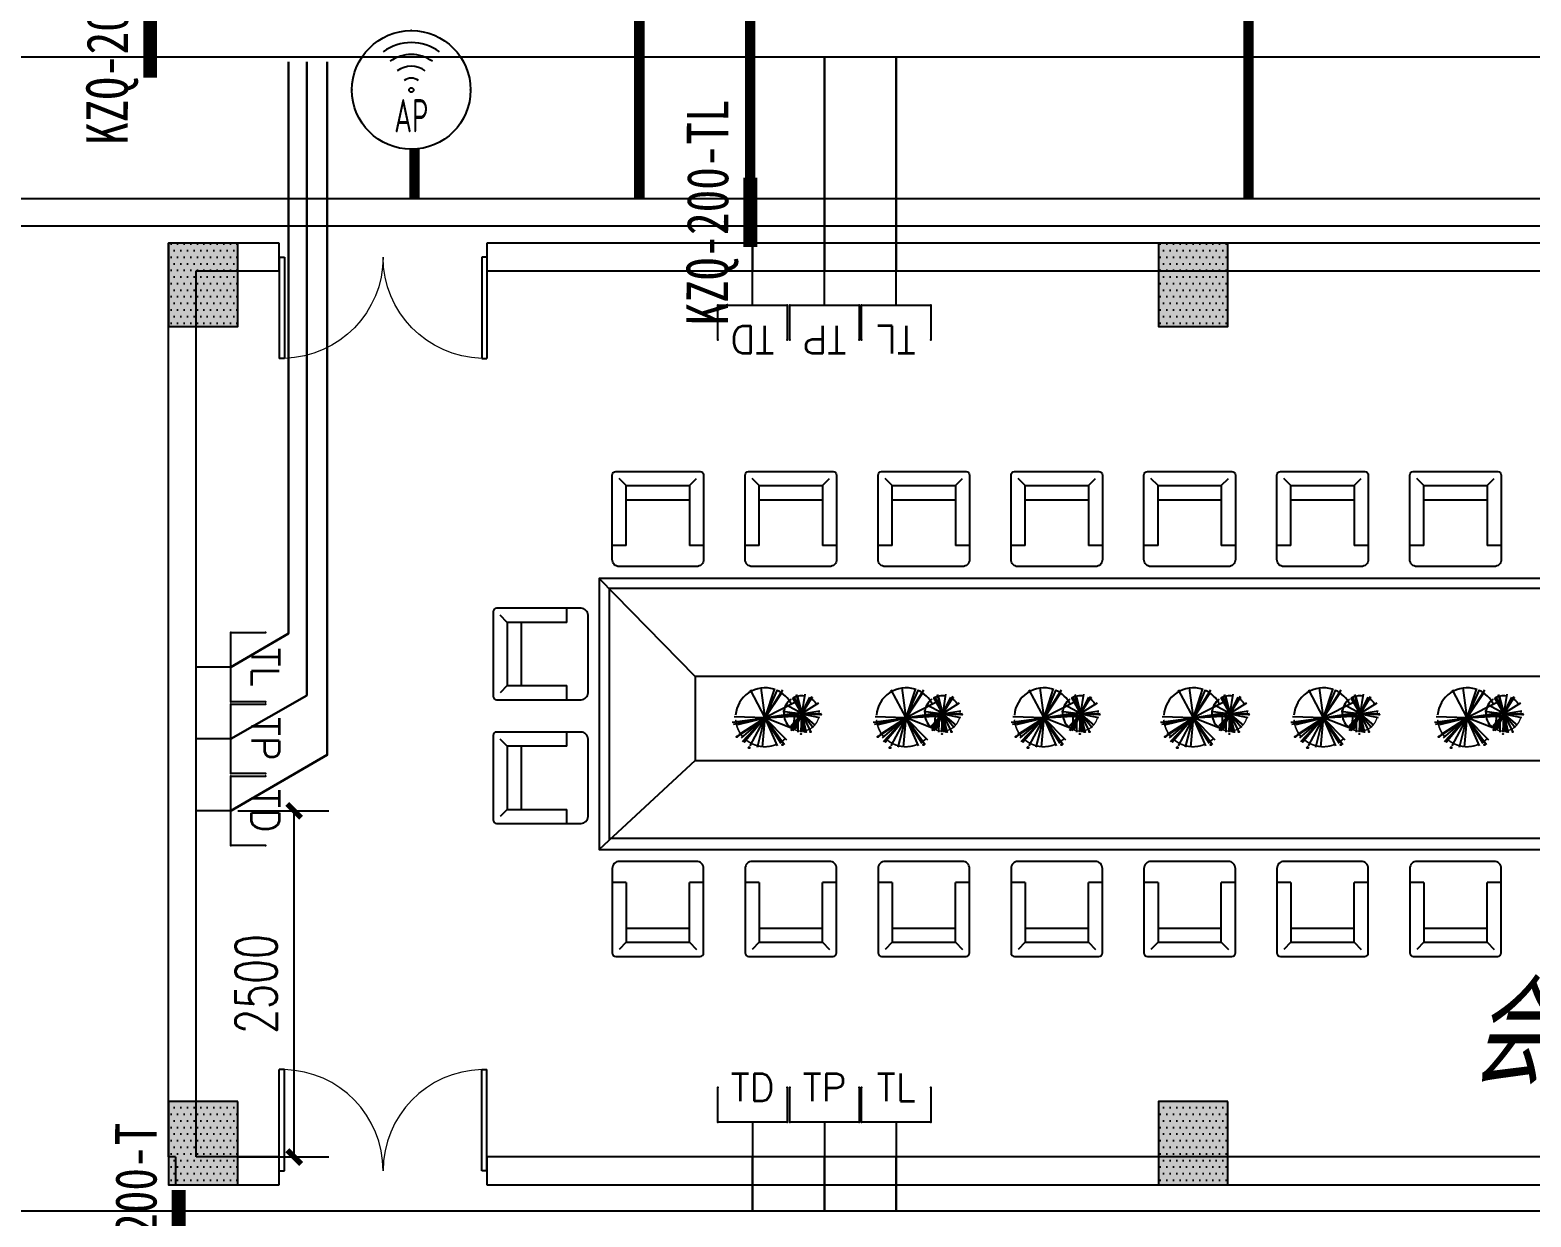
# Model space of a CAD drawing. Extents: x 1398449 to 2142961, y 256969 to 1032940.
# Drawn here: x 1561291 to 1572130, y 309284 to 317858 of the extents above; entities that cross this region are included whole.
import ezdxf
from ezdxf.enums import TextEntityAlignment as Align

# ---------------------------------------------------------------- set-up
doc = ezdxf.new("R2010")
doc.units = 0
doc.header["$LTSCALE"] = 1500
doc.header["$PDSIZE"] = 50
for name, color, linetype in [('1-建筑底图', 8, 'Continuous'), ('CABLETRAY_PDS', 6, 'Continuous'), ('COLU', 7, 'Continuous'), ('EQUIP-通讯', 3, 'Continuous'), ('TEL_DIM', 3, 'Continuous'), ('WIRE-综合布线', 5, 'Continuous'), ('光纤点位', 3, 'Continuous'), ('内网桥架', 1, 'Continuous'), ('墙填充', 252, 'Continuous'), ('抗震支吊架', 2, 'Continuous'), ('红机电话', 3, 'Continuous'), ('结构柱子', 253, 'Continuous'), ('蓝机电话', 3, 'Continuous')]:
    doc.layers.add(name, color=color, linetype=linetype)
doc.layers.add('内网线路', color=1, linetype='Continuous', lineweight=30)
doc.styles.add('_TCH_DIM_T3', font='SIMPLEX', dxfattribs={"width": 0.705882, "bigfont": 'GBCBIG'})
doc.styles.add('_TEL_ATTDEF', font='GBENOR', dxfattribs={"width": 0.8, "height": 3, "bigfont": 'GBCBIG'})
doc.styles.add('_TEL_DIM', font='SIMPLEX', dxfattribs={"width": 0.8, "height": 3.5, "bigfont": 'HZTXT'})
doc.styles.add('kzcad', font='', dxfattribs={"width": 0.8})
doc.styles.get("Standard").update_dxf_attribs({"font": 'gbeitc.shx', "bigfont": 'gbcbig.shx'})
doc.styles.get('kzcad').set_extended_font_data('SimSun')
doc.linetypes.add('JIEDI', pattern='A,1.25,-0.25,0.25,-0.25,0.625,["/",Standard,S=0.6,R=0,X=0,Y=-0.3],0.625,-0.25,0.25,-0.25', length=4)
doc.dimstyles.new('_TCH_ARCH&&100', dxfattribs={"dimtxt": 297.5, "dimasz": 100, "dimexe": 250, "dimexo": 300, "dimgap": 126.25, "dimtad": 1, "dimdec": 0, "dimzin": 0, "dimdsep": 46, "dimtxsty": '_TCH_DIM_T3', "dimblk": 'ARCHTICK', "dimcen": 0.09, "dimclrt": 7, "dimazin": 2, "dimtfac": 1, "dimtdec": 0, "dimtix": 1, "dimtmove": 2, "dimatfit": 3, "dimfxl": 1, "dimtolj": 1, "dimtzin": 0, "dimarcsym": 0})
pattern_1 = [(0, (-733263.436, -708672.53), (23.8125, 47.625), [0, -47.625])]

# ---------------------------------------------------------------- blocks, each defined once
blk = doc.blocks.new('A$C737A27E0')
at = {"layer": '结构柱子'}
h = blk.add_hatch(color=6, dxfattribs=at)
h.dxf.hatch_style = 1
h.paths.add_polyline_path([(12400, 13700), (12400, 14300), (11900, 14300), (11900, 13700)])
h = blk.add_hatch(color=6, dxfattribs=at)
h.dxf.hatch_style = 1
h.paths.add_polyline_path([(19050, 14300), (19050, 13700), (19550, 13700), (19550, 14300)])
h = blk.add_hatch(color=6, dxfattribs=at)
h.dxf.hatch_style = 1
h.paths.add_polyline_path([(12400, 7500), (12400, 8100), (11900, 8100), (11900, 7500)])
h = blk.add_hatch(color=6, dxfattribs=at)
h.dxf.hatch_style = 1
h.paths.add_polyline_path([(19550, 8100), (19050, 8100), (19050, 7500), (19550, 7500)])
at = {"layer": '结构柱子', "color": 6}
for points in [[(12400, 14300), (11900, 14300), (11900, 13700), (12400, 13700)], [(19550, 14300), (19050, 14300), (19050, 13700), (19550, 13700)], [(12400, 8100), (11900, 8100), (11900, 7500), (12400, 7500)], [(19550, 8100), (19050, 8100), (19050, 7500), (19550, 7500)]]:
    blk.add_lwpolyline(points, close=True, dxfattribs=at)
blk = doc.blocks.new('A$C6ABE5480')
at = {"layer": '墙填充'}
h = blk.add_hatch(dxfattribs=at)
h.set_pattern_fill('DOTS', color=256, scale=30)
h.set_pattern_definition(pattern_1)
h.paths.add_polyline_path([(12400, 13700), (12400, 14300), (11900, 14300), (11900, 13700)])
h = blk.add_hatch(dxfattribs=at)
h.set_pattern_fill('DOTS', color=256, scale=30)
h.set_pattern_definition(pattern_1)
h.paths.add_polyline_path([(19050, 14300), (19050, 13700), (19550, 13700), (19550, 14300)])
h = blk.add_hatch(dxfattribs=at)
h.set_pattern_fill('DOTS', color=256, scale=30)
h.set_pattern_definition(pattern_1)
h.paths.add_polyline_path([(12400, 7500), (12400, 8100), (11900, 8100), (11900, 7500)])
h = blk.add_hatch(dxfattribs=at)
h.set_pattern_fill('DOTS', color=256, scale=30)
h.set_pattern_definition(pattern_1)
h.paths.add_polyline_path([(19550, 8100), (19050, 8100), (19050, 7500), (19550, 7500)])
at = {"layer": 'COLU', "color": 6}
for points in [[(12400, 14300), (11900, 14300), (11900, 13700), (12400, 13700)], [(19550, 14300), (19050, 14300), (19050, 13700), (19550, 13700)], [(12400, 8100), (11900, 8100), (11900, 7500), (12400, 7500)], [(19550, 8100), (19050, 8100), (19050, 7500), (19550, 7500)]]:
    blk.add_lwpolyline(points, close=True, dxfattribs=at)
blk = doc.blocks.new('$DorLib2D$00000002')
for p, q in [((-0.5, 0), (-0.5, 0.4875)), ((-0.475, 0.4875), (-0.5, 0.4875)), ((-0.475, 0), (-0.475, 0.4875)), ((0.475, 0), (0.475, 0.4875)), ((0.475, 0.4875), (0.5, 0.4875)), ((0.5, 0), (0.5, 0.4875)), ((-0.5, 0), (-0.475, 0)), ((0.5, 0), (0.475, 0))]:
    blk.add_line(p, q)
at = {"lineweight": 13}
for centre, start, end in [((-0.4875, 0), 0, 88.53072), ((0.4875, 0), 91.46928, 180)]:
    blk.add_arc(centre, 0.4875, start, end, dxfattribs=at)
blk = doc.blocks.new('1-五层建筑底图')
at = {"layer": '1-建筑底图'}
for p, q in [((44000, 29000), (43200, 29000)), ((43200, 22400), (43200, 29000)), ((44000, 28800), (44000, 29000)), ((62050, 29000), (45500, 29000)), ((45500, 29000), (45500, 28800)), ((43400, 28800), (44000, 28800)), ((43400, 22400), (43400, 28800)), ((45500, 28800), (62050, 28800)), ((46505.9, 27249.4), (46455.1, 27300.2)), ((46505.9, 27249.4), (46963.1, 27249.4)), ((46505.9, 26817.6), (46505.9, 27249.4)), ((46963.1, 27249.4), (47013.9, 27300.2)), ((46963.1, 27249.4), (46963.1, 26817.6)), ((47465.9, 27249.4), (47415.1, 27300.2)), ((47465.9, 27249.4), (47923.1, 27249.4)), ((47465.9, 26817.6), (47465.9, 27249.4)), ((47923.1, 27249.4), (47973.9, 27300.2)), ((47923.1, 27249.4), (47923.1, 26817.6)), ((48425.9, 27249.4), (48375.1, 27300.2)), ((48425.9, 27249.4), (48883.1, 27249.4)), ((48425.9, 26817.6), (48425.9, 27249.4)), ((48883.1, 27249.4), (48933.9, 27300.2)), ((48883.1, 27249.4), (48883.1, 26817.6)), ((49385.9, 27249.4), (49335.1, 27300.2)), ((49385.9, 27249.4), (49843.1, 27249.4)), ((49385.9, 26817.6), (49385.9, 27249.4)), ((49843.1, 27249.4), (49893.9, 27300.2)), ((49843.1, 27249.4), (49843.1, 26817.6)), ((50345.9, 27249.4), (50295.1, 27300.2)), ((50345.9, 27249.4), (50803.1, 27249.4)), ((50345.9, 26817.6), (50345.9, 27249.4)), ((50803.1, 27249.4), (50853.9, 27300.2)), ((50803.1, 27249.4), (50803.1, 26817.6)), ((51305.9, 27249.4), (51255.1, 27300.2)), ((51305.9, 27249.4), (51763.1, 27249.4)), ((51305.9, 26817.6), (51305.9, 27249.4)), ((51763.1, 27249.4), (51813.9, 27300.2)), ((51763.1, 27249.4), (51763.1, 26817.6)), ((52265.9, 27249.4), (52215.1, 27300.2)), ((52265.9, 27249.4), (52723.1, 27249.4)), ((52265.9, 26817.6), (52265.9, 27249.4)), ((52723.1, 27249.4), (52773.9, 27300.2)), ((52723.1, 27249.4), (52723.1, 26817.6)), ((46505.9, 27147.8), (46963.1, 27147.8)), ((47465.9, 27147.8), (47923.1, 27147.8)), ((48425.9, 27147.8), (48883.1, 27147.8)), ((49385.9, 27147.8), (49843.1, 27147.8)), ((50345.9, 27147.8), (50803.1, 27147.8)), ((51305.9, 27147.8), (51763.1, 27147.8)), ((52265.9, 27147.8), (52723.1, 27147.8)), ((46505.9, 26817.6), (46404.3, 26817.6)), ((47064.7, 26817.6), (46963.1, 26817.6)), ((47465.9, 26817.6), (47364.3, 26817.6)), ((48024.7, 26817.6), (47923.1, 26817.6)), ((48425.9, 26817.6), (48324.3, 26817.6)), ((48984.7, 26817.6), (48883.1, 26817.6)), ((49385.9, 26817.6), (49284.3, 26817.6)), ((49944.7, 26817.6), (49843.1, 26817.6)), ((50345.9, 26817.6), (50244.3, 26817.6)), ((50904.7, 26817.6), (50803.1, 26817.6)), ((51305.9, 26817.6), (51204.3, 26817.6)), ((51864.7, 26817.6), (51763.1, 26817.6)), ((52265.9, 26817.6), (52164.3, 26817.6)), ((52824.7, 26817.6), (52723.1, 26817.6)), ((47003.5, 25869.8), (46310.5, 26578.6)), ((46382.5, 26506.6), (46382.5, 24693.4)), ((53806.7, 26506.6), (46382.5, 26506.6)), ((46077.5, 26261.9), (46077.5, 26363.5)), ((45645.7, 26261.9), (45594.9, 26312.7)), ((45645.7, 26261.9), (45645.7, 25804.7)), ((46077.5, 26261.9), (45645.7, 26261.9)), ((45747.3, 26261.9), (45747.3, 25804.7)), ((45645.7, 25804.7), (45594.9, 25753.9)), ((45645.7, 25804.7), (46077.5, 25804.7)), ((46077.5, 25703.1), (46077.5, 25804.7)), ((47003.5, 25869.8), (47003.5, 25264.4)), ((53185.7, 25869.8), (47003.5, 25869.8)), ((47399.8, 25774), (47507.5, 25572.1)), ((47509.2, 25572.6), (47480.4, 25789.6)), ((47575.8, 25783.4), (47507.5, 25572.1)), ((47509.2, 25572.6), (47597.9, 25774.9)), ((47509.2, 25572.6), (47636.4, 25774.3)), ((47631, 25756.3), (47509.2, 25572.6)), ((47706.5, 25717.8), (47772.6, 25602)), ((47773, 25603), (47719.3, 25724.1)), ((47773, 25603), (47735.1, 25740.9)), ((47740.9, 25731.3), (47773, 25603)), ((47772.7, 25602.2), (47841.2, 25708.3)), ((47846.1, 25725.2), (47772.8, 25602.1)), ((47772.8, 25602.1), (47831.8, 25721.7)), ((47794.5, 25743.5), (47773.5, 25608.3)), ((48417.5, 25774), (48525.2, 25572.1)), ((48526.9, 25572.6), (48498.1, 25789.6)), ((48593.5, 25783.4), (48525.2, 25572.1)), ((48526.9, 25572.6), (48615.6, 25774.9)), ((48526.9, 25572.6), (48654.1, 25774.3)), ((48648.7, 25756.3), (48526.9, 25572.6)), ((48724.2, 25717.8), (48790.3, 25602)), ((48790.7, 25603), (48737, 25724.1)), ((48790.7, 25603), (48752.8, 25740.9)), ((48758.6, 25731.3), (48790.7, 25603)), ((48790.4, 25602.2), (48858.9, 25708.3)), ((48863.8, 25725.2), (48790.5, 25602.1)), ((48790.5, 25602.1), (48849.5, 25721.7)), ((48812.2, 25743.5), (48791.2, 25608.3)), ((49413.3, 25774), (49521, 25572.1)), ((49522.7, 25572.6), (49493.9, 25789.6)), ((49589.2, 25783.4), (49521, 25572.1)), ((49522.7, 25572.6), (49611.4, 25774.9)), ((49522.7, 25572.6), (49649.9, 25774.3)), ((49644.5, 25756.3), (49522.7, 25572.6)), ((49720, 25717.8), (49786, 25602)), ((49786.5, 25603), (49732.7, 25724.1)), ((49786.5, 25603), (49748.5, 25740.9)), ((49754.3, 25731.3), (49786.5, 25603)), ((49859.5, 25725.2), (49786.2, 25602.1)), ((49786.2, 25602.1), (49845.2, 25721.7)), ((49786.2, 25602.2), (49854.6, 25708.3)), ((49807.9, 25743.5), (49787, 25608.3)), ((50491.9, 25774), (50599.5, 25572.1)), ((50601.3, 25572.6), (50572.4, 25789.6)), ((50667.8, 25783.4), (50599.5, 25572.1)), ((50601.3, 25572.6), (50690, 25774.9)), ((50601.3, 25572.6), (50728.4, 25774.3)), ((50723.1, 25756.3), (50601.3, 25572.6)), ((50798.6, 25717.8), (50864.6, 25602)), ((50865, 25603), (50811.3, 25724.1)), ((50865, 25603), (50827.1, 25740.9)), ((50832.9, 25731.3), (50865, 25603)), ((50938.1, 25725.2), (50864.8, 25602.1)), ((50864.8, 25602.1), (50923.8, 25721.7)), ((50864.8, 25602.2), (50933.2, 25708.3)), ((50886.5, 25743.5), (50865.6, 25608.3)), ((51432.1, 25774), (51539.8, 25572.1)), ((51541.5, 25572.6), (51512.7, 25789.6)), ((51608, 25783.4), (51539.8, 25572.1)), ((51541.5, 25572.6), (51630.2, 25774.9)), ((51541.5, 25572.6), (51668.7, 25774.3)), ((51663.3, 25756.3), (51541.5, 25572.6)), ((51738.8, 25717.8), (51804.8, 25602)), ((51805.3, 25603), (51751.5, 25724.1)), ((51805.3, 25603), (51767.3, 25740.9)), ((51773.1, 25731.3), (51805.3, 25603)), ((51878.3, 25725.2), (51805, 25602.1)), ((51805, 25602.1), (51864, 25721.7)), ((51805, 25602.2), (51873.4, 25708.3)), ((51826.7, 25743.5), (51805.8, 25608.3)), ((52469.6, 25774), (52577.2, 25572.1)), ((52579, 25572.6), (52550.1, 25789.6)), ((52645.5, 25783.4), (52577.2, 25572.1)), ((52579, 25572.6), (52667.7, 25774.9)), ((52579, 25572.6), (52706.2, 25774.3)), ((52700.8, 25756.3), (52579, 25572.6)), ((52776.3, 25717.8), (52842.3, 25602)), ((52842.7, 25603), (52789, 25724.1)), ((52842.7, 25603), (52804.8, 25740.9)), ((52810.6, 25731.3), (52842.7, 25603)), ((52915.8, 25725.2), (52842.5, 25602.1)), ((52842.5, 25602.1), (52901.5, 25721.7)), ((52842.5, 25602.2), (52910.9, 25708.3)), ((52864.2, 25743.5), (52843.3, 25608.3)), ((47507.4, 25571.9), (47726.6, 25609.2)), ((47745.2, 25593.3), (47507.4, 25571.9)), ((47507.5, 25572.1), (47717.7, 25583.4)), ((47719.5, 25680.8), (47516.5, 25577)), ((47636.7, 25620.9), (47772.7, 25602.2)), ((47773.1, 25603.2), (47657.5, 25665.6)), ((47772.7, 25602.2), (47684.4, 25501.8)), ((47696.9, 25481.2), (47773.1, 25603.2)), ((47772.7, 25602.2), (47707.2, 25478)), ((47727.1, 25489.4), (47773.1, 25603.2)), ((47746.4, 25469.1), (47749.5, 25612.8)), ((47768.1, 25468.8), (47772.8, 25602.2)), ((47772.7, 25602.2), (47904.7, 25622.1)), ((47772.7, 25602.2), (47915.8, 25602.3)), ((47772.7, 25602.2), (47902.3, 25574.1)), ((47905, 25599.3), (47772.7, 25602.2)), ((47904.8, 25593.9), (47772.7, 25602.2)), ((47772.7, 25602.2), (47803.6, 25475)), ((47798.8, 25462.7), (47772.7, 25602.2)), ((47856.2, 25501), (47772.7, 25602.2)), ((47772.7, 25602.2), (47833.2, 25477.7)), ((47784.9, 25469.3), (47772.8, 25602.2)), ((47773, 25602.1), (47868.8, 25518.3)), ((47893, 25679.3), (47773.1, 25603.2)), ((47773.1, 25603.2), (47913.7, 25602)), ((48525.1, 25571.9), (48744.3, 25609.2)), ((48762.9, 25593.3), (48525.1, 25571.9)), ((48525.2, 25572.1), (48735.4, 25583.4)), ((48737.2, 25680.8), (48534.2, 25577)), ((48654.4, 25620.9), (48790.4, 25602.2)), ((48790.8, 25603.2), (48675.2, 25665.6)), ((48790.4, 25602.2), (48702.1, 25501.8)), ((48714.6, 25481.2), (48790.8, 25603.2)), ((48790.4, 25602.2), (48724.9, 25478)), ((48744.8, 25489.4), (48790.8, 25603.2)), ((48764.1, 25469.1), (48767.2, 25612.8)), ((48785.8, 25468.8), (48790.5, 25602.2)), ((48790.4, 25602.2), (48922.4, 25622.1)), ((48790.4, 25602.2), (48933.5, 25602.3)), ((48790.4, 25602.2), (48920, 25574.1)), ((48922.7, 25599.3), (48790.4, 25602.2)), ((48922.5, 25593.9), (48790.4, 25602.2)), ((48790.4, 25602.2), (48821.3, 25475)), ((48816.5, 25462.7), (48790.4, 25602.2)), ((48873.9, 25501), (48790.4, 25602.2)), ((48790.4, 25602.2), (48850.9, 25477.7)), ((48802.6, 25469.3), (48790.5, 25602.2)), ((48790.7, 25602.1), (48886.5, 25518.3)), ((48910.7, 25679.3), (48790.8, 25603.2)), ((48790.8, 25603.2), (48931.4, 25602)), ((49520.9, 25571.9), (49740, 25609.2)), ((49758.6, 25593.3), (49520.9, 25571.9)), ((49521, 25572.1), (49731.1, 25583.4)), ((49732.9, 25680.8), (49530, 25577)), ((49650.1, 25620.9), (49786.2, 25602.2)), ((49786.5, 25603.2), (49670.9, 25665.6)), ((49786.2, 25602.2), (49697.8, 25501.8)), ((49710.3, 25481.2), (49786.5, 25603.2)), ((49786.2, 25602.2), (49720.6, 25478)), ((49740.5, 25489.4), (49786.5, 25603.2)), ((49759.8, 25469.1), (49762.9, 25612.8)), ((49781.6, 25468.8), (49786.2, 25602.2)), ((49786.2, 25602.2), (49918.1, 25622.1)), ((49786.2, 25602.2), (49929.2, 25602.3)), ((49786.2, 25602.2), (49915.8, 25574.1)), ((49918.4, 25599.3), (49786.2, 25602.2)), ((49918.3, 25593.9), (49786.2, 25602.2)), ((49786.2, 25602.2), (49817, 25475)), ((49812.3, 25462.7), (49786.2, 25602.2)), ((49798.3, 25469.3), (49786.2, 25602.2)), ((49869.7, 25501), (49786.2, 25602.2)), ((49786.2, 25602.2), (49846.6, 25477.7)), ((49786.4, 25602.1), (49882.2, 25518.3)), ((49906.4, 25679.3), (49786.5, 25603.2)), ((49786.5, 25603.2), (49927.1, 25602)), ((50599.5, 25571.9), (50818.6, 25609.2)), ((50837.2, 25593.3), (50599.5, 25571.9)), ((50599.5, 25572.1), (50809.7, 25583.4)), ((50811.5, 25680.8), (50608.6, 25577)), ((50728.7, 25620.9), (50864.8, 25602.2)), ((50865.1, 25603.2), (50749.5, 25665.6)), ((50864.8, 25602.2), (50776.4, 25501.8)), ((50788.9, 25481.2), (50865.1, 25603.2)), ((50864.8, 25602.2), (50799.2, 25478)), ((50819.1, 25489.4), (50865.1, 25603.2)), ((50838.4, 25469.1), (50841.5, 25612.8)), ((50860.1, 25468.8), (50864.8, 25602.2)), ((50864.8, 25602.2), (50996.7, 25622.1)), ((50864.8, 25602.2), (51007.8, 25602.3)), ((50864.8, 25602.2), (50994.3, 25574.1)), ((50997, 25599.3), (50864.8, 25602.2)), ((50996.8, 25593.9), (50864.8, 25602.2)), ((50864.8, 25602.2), (50895.6, 25475)), ((50890.8, 25462.7), (50864.8, 25602.2)), ((50876.9, 25469.3), (50864.8, 25602.2)), ((50948.3, 25501), (50864.8, 25602.2)), ((50864.8, 25602.2), (50925.2, 25477.7)), ((50865, 25602.1), (50960.8, 25518.3)), ((50985, 25679.3), (50865.1, 25603.2)), ((50865.1, 25603.2), (51005.7, 25602)), ((51539.7, 25571.9), (51758.8, 25609.2)), ((51777.4, 25593.3), (51539.7, 25571.9)), ((51539.8, 25572.1), (51749.9, 25583.4)), ((51751.8, 25680.8), (51548.8, 25577)), ((51668.9, 25620.9), (51805, 25602.2)), ((51805.3, 25603.2), (51689.8, 25665.6)), ((51805, 25602.2), (51716.6, 25501.8)), ((51729.1, 25481.2), (51805.3, 25603.2)), ((51805, 25602.2), (51739.4, 25478)), ((51759.3, 25489.4), (51805.3, 25603.2)), ((51778.6, 25469.1), (51781.7, 25612.8)), ((51800.4, 25468.8), (51805, 25602.2)), ((51805, 25602.2), (51936.9, 25622.1)), ((51805, 25602.2), (51948, 25602.3)), ((51805, 25602.2), (51934.6, 25574.1)), ((51937.2, 25599.3), (51805, 25602.2)), ((51937.1, 25593.9), (51805, 25602.2)), ((51805, 25602.2), (51835.8, 25475)), ((51831.1, 25462.7), (51805, 25602.2)), ((51817.1, 25469.3), (51805, 25602.2)), ((51888.5, 25501), (51805, 25602.2)), ((51805, 25602.2), (51865.4, 25477.7)), ((51805.2, 25602.1), (51901, 25518.3)), ((51925.2, 25679.3), (51805.3, 25603.2)), ((51805.3, 25603.2), (51945.9, 25602)), ((52577.2, 25571.9), (52796.3, 25609.2)), ((52814.9, 25593.3), (52577.2, 25571.9)), ((52577.2, 25572.1), (52787.4, 25583.4)), ((52789.2, 25680.8), (52586.3, 25577)), ((52706.4, 25620.9), (52842.5, 25602.2)), ((52842.8, 25603.2), (52727.2, 25665.6)), ((52842.5, 25602.2), (52754.1, 25501.8)), ((52766.6, 25481.2), (52842.8, 25603.2)), ((52842.5, 25602.2), (52776.9, 25478)), ((52796.8, 25489.4), (52842.8, 25603.2)), ((52816.1, 25469.1), (52819.2, 25612.8)), ((52837.8, 25468.8), (52842.5, 25602.2)), ((52842.5, 25602.2), (52974.4, 25622.1)), ((52842.5, 25602.2), (52985.5, 25602.3)), ((52842.5, 25602.2), (52972, 25574.1)), ((52974.7, 25599.3), (52842.5, 25602.2)), ((52974.5, 25593.9), (52842.5, 25602.2)), ((52842.5, 25602.2), (52873.3, 25475)), ((52868.5, 25462.7), (52842.5, 25602.2)), ((52854.6, 25469.3), (52842.5, 25602.2)), ((52926, 25501), (52842.5, 25602.2)), ((52842.5, 25602.2), (52902.9, 25477.7)), ((52842.7, 25602.1), (52938.5, 25518.3)), ((52962.7, 25679.3), (52842.8, 25603.2)), ((52842.8, 25603.2), (52983.4, 25602)), ((47271.8, 25540.4), (47509.5, 25572.7)), ((47507.8, 25572.1), (47278.7, 25523.9)), ((47507.8, 25572.1), (47284.9, 25578.4)), ((47309.9, 25439.6), (47509.2, 25572.6)), ((47310.6, 25523.4), (47509.2, 25572.6)), ((47320.8, 25451.1), (47507.5, 25572.1)), ((47337.5, 25428.6), (47507.5, 25572.1)), ((47344.6, 25400.5), (47507.5, 25572.1)), ((47507.5, 25572.1), (47365.9, 25406)), ((47507.5, 25572.1), (47398.5, 25368.8)), ((47452.4, 25360.4), (47507.5, 25572.1)), ((47507.6, 25571.6), (47488.1, 25360.4)), ((47507.5, 25572.1), (47596.2, 25369.6)), ((47625.4, 25385.7), (47507.5, 25572.1)), ((47507.5, 25572.1), (47647.5, 25379)), ((47632.8, 25390.7), (47507.5, 25572.1)), ((47507.5, 25572.1), (47663.4, 25413.5)), ((47509.2, 25572.6), (47645, 25381.7)), ((47729.1, 25485.2), (47509.2, 25572.6)), ((48289.5, 25540.4), (48527.2, 25572.7)), ((48525.5, 25572.1), (48296.4, 25523.9)), ((48525.5, 25572.1), (48302.6, 25578.4)), ((48327.6, 25439.6), (48526.9, 25572.6)), ((48328.3, 25523.4), (48526.9, 25572.6)), ((48338.5, 25451.1), (48525.2, 25572.1)), ((48355.2, 25428.6), (48525.2, 25572.1)), ((48362.3, 25400.5), (48525.2, 25572.1)), ((48525.2, 25572.1), (48383.6, 25406)), ((48525.2, 25572.1), (48416.2, 25368.8)), ((48470.1, 25360.4), (48525.2, 25572.1)), ((48525.3, 25571.6), (48505.8, 25360.4)), ((48525.2, 25572.1), (48613.9, 25369.6)), ((48643.1, 25385.7), (48525.2, 25572.1)), ((48525.2, 25572.1), (48665.2, 25379)), ((48650.5, 25390.7), (48525.2, 25572.1)), ((48525.2, 25572.1), (48681.1, 25413.5)), ((48526.9, 25572.6), (48662.7, 25381.7)), ((48746.8, 25485.2), (48526.9, 25572.6)), ((49285.2, 25540.4), (49522.9, 25572.7)), ((49521.2, 25572.1), (49292.2, 25523.9)), ((49521.2, 25572.1), (49298.3, 25578.4)), ((49323.4, 25439.6), (49522.7, 25572.6)), ((49324, 25523.4), (49522.7, 25572.6)), ((49334.3, 25451.1), (49521, 25572.1)), ((49350.9, 25428.6), (49521, 25572.1)), ((49358.1, 25400.5), (49521, 25572.1)), ((49521, 25572.1), (49379.4, 25406)), ((49521, 25572.1), (49411.9, 25368.8)), ((49465.9, 25360.4), (49521, 25572.1)), ((49521, 25571.6), (49501.5, 25360.4)), ((49521, 25572.1), (49609.6, 25369.6)), ((49638.9, 25385.7), (49521, 25572.1)), ((49521, 25572.1), (49660.9, 25379)), ((49646.2, 25390.7), (49521, 25572.1)), ((49521, 25572.1), (49676.8, 25413.5)), ((49522.7, 25572.6), (49658.5, 25381.7)), ((49742.6, 25485.2), (49522.7, 25572.6)), ((50363.8, 25540.4), (50601.5, 25572.7)), ((50599.8, 25572.1), (50370.8, 25523.9)), ((50599.8, 25572.1), (50376.9, 25578.4)), ((50402, 25439.6), (50601.3, 25572.6)), ((50402.6, 25523.4), (50601.3, 25572.6)), ((50412.9, 25451.1), (50599.5, 25572.1)), ((50429.5, 25428.6), (50599.5, 25572.1)), ((50436.6, 25400.5), (50599.5, 25572.1)), ((50599.5, 25572.1), (50458, 25406)), ((50599.5, 25572.1), (50490.5, 25368.8)), ((50544.5, 25360.4), (50599.5, 25572.1)), ((50599.6, 25571.6), (50580.1, 25360.4)), ((50599.5, 25572.1), (50688.2, 25369.6)), ((50717.5, 25385.7), (50599.5, 25572.1)), ((50599.5, 25572.1), (50739.5, 25379)), ((50724.8, 25390.7), (50599.5, 25572.1)), ((50599.5, 25572.1), (50755.4, 25413.5)), ((50601.3, 25572.6), (50737, 25381.7)), ((50821.1, 25485.2), (50601.3, 25572.6)), ((51304, 25540.4), (51541.7, 25572.7)), ((51540, 25572.1), (51311, 25523.9)), ((51540, 25572.1), (51317.1, 25578.4)), ((51342.2, 25439.6), (51541.5, 25572.6)), ((51342.8, 25523.4), (51541.5, 25572.6)), ((51353.1, 25451.1), (51539.8, 25572.1)), ((51369.7, 25428.6), (51539.8, 25572.1)), ((51376.9, 25400.5), (51539.8, 25572.1)), ((51539.8, 25572.1), (51398.2, 25406)), ((51539.8, 25572.1), (51430.7, 25368.8)), ((51484.7, 25360.4), (51539.8, 25572.1)), ((51539.8, 25571.6), (51520.3, 25360.4)), ((51539.8, 25572.1), (51628.4, 25369.6)), ((51657.7, 25385.7), (51539.8, 25572.1)), ((51539.8, 25572.1), (51679.7, 25379)), ((51665, 25390.7), (51539.8, 25572.1)), ((51539.8, 25572.1), (51695.6, 25413.5)), ((51541.5, 25572.6), (51677.3, 25381.7)), ((51761.4, 25485.2), (51541.5, 25572.6)), ((52341.5, 25540.4), (52579.2, 25572.7)), ((52577.5, 25572.1), (52348.5, 25523.9)), ((52577.5, 25572.1), (52354.6, 25578.4)), ((52379.7, 25439.6), (52579, 25572.6)), ((52380.3, 25523.4), (52579, 25572.6)), ((52390.6, 25451.1), (52577.2, 25572.1)), ((52407.2, 25428.6), (52577.2, 25572.1)), ((52414.3, 25400.5), (52577.2, 25572.1)), ((52577.2, 25572.1), (52435.7, 25406)), ((52577.2, 25572.1), (52468.2, 25368.8)), ((52522.2, 25360.4), (52577.2, 25572.1)), ((52577.3, 25571.6), (52557.8, 25360.4)), ((52577.2, 25572.1), (52665.9, 25369.6)), ((52695.2, 25385.7), (52577.2, 25572.1)), ((52577.2, 25572.1), (52717.2, 25379)), ((52702.5, 25390.7), (52577.2, 25572.1)), ((52577.2, 25572.1), (52733.1, 25413.5)), ((52579, 25572.6), (52714.7, 25381.7)), ((52798.8, 25485.2), (52579, 25572.6)), ((45645.7, 25368), (45594.9, 25418.8)), ((45645.7, 25368), (45645.7, 24910.8)), ((46077.5, 25368), (45645.7, 25368)), ((45747.3, 25368), (45747.3, 24910.8)), ((46077.5, 25368), (46077.5, 25469.6)), ((47003.5, 25264.4), (46310.5, 24621.4)), ((47003.5, 25264.4), (53185.7, 25264.4)), ((45645.7, 24910.8), (45594.9, 24860)), ((45645.7, 24910.8), (46077.5, 24910.8)), ((46077.5, 24809.2), (46077.5, 24910.8)), ((53806.7, 24700.2), (46382.5, 24700.2)), ((46505.9, 24382.4), (46404.3, 24382.4)), ((46505.9, 24382.4), (46505.9, 23950.6)), ((46963.1, 23950.6), (46963.1, 24382.4)), ((47064.7, 24382.4), (46963.1, 24382.4)), ((47465.9, 24382.4), (47364.3, 24382.4)), ((47465.9, 24382.4), (47465.9, 23950.6)), ((48024.7, 24382.4), (47923.1, 24382.4)), ((47923.1, 23950.6), (47923.1, 24382.4)), ((48425.9, 24382.4), (48324.3, 24382.4)), ((48425.9, 24382.4), (48425.9, 23950.6)), ((48984.7, 24382.4), (48883.1, 24382.4)), ((48883.1, 23950.6), (48883.1, 24382.4)), ((49385.9, 24382.4), (49284.3, 24382.4)), ((49385.9, 24382.4), (49385.9, 23950.6)), ((49944.7, 24382.4), (49843.1, 24382.4)), ((49843.1, 23950.6), (49843.1, 24382.4)), ((50345.9, 24382.4), (50244.3, 24382.4)), ((50345.9, 24382.4), (50345.9, 23950.6)), ((50904.7, 24382.4), (50803.1, 24382.4)), ((50803.1, 23950.6), (50803.1, 24382.4)), ((51305.9, 24382.4), (51204.3, 24382.4)), ((51305.9, 24382.4), (51305.9, 23950.6)), ((51864.7, 24382.4), (51763.1, 24382.4)), ((51763.1, 23950.6), (51763.1, 24382.4)), ((52265.9, 24382.4), (52164.3, 24382.4)), ((52265.9, 24382.4), (52265.9, 23950.6)), ((52824.7, 24382.4), (52723.1, 24382.4)), ((52723.1, 23950.6), (52723.1, 24382.4)), ((46505.9, 24052.2), (46963.1, 24052.2)), ((47465.9, 24052.2), (47923.1, 24052.2)), ((48425.9, 24052.2), (48883.1, 24052.2)), ((49385.9, 24052.2), (49843.1, 24052.2)), ((50345.9, 24052.2), (50803.1, 24052.2)), ((51305.9, 24052.2), (51763.1, 24052.2)), ((52265.9, 24052.2), (52723.1, 24052.2)), ((46505.9, 23950.6), (46455.1, 23899.8)), ((46505.9, 23950.6), (46963.1, 23950.6)), ((46963.1, 23950.6), (47013.9, 23899.8)), ((47465.9, 23950.6), (47415.1, 23899.8)), ((47465.9, 23950.6), (47923.1, 23950.6)), ((47923.1, 23950.6), (47973.9, 23899.8)), ((48425.9, 23950.6), (48375.1, 23899.8)), ((48425.9, 23950.6), (48883.1, 23950.6)), ((48883.1, 23950.6), (48933.9, 23899.8)), ((49385.9, 23950.6), (49335.1, 23899.8)), ((49385.9, 23950.6), (49843.1, 23950.6)), ((49843.1, 23950.6), (49893.9, 23899.8)), ((50345.9, 23950.6), (50295.1, 23899.8)), ((50345.9, 23950.6), (50803.1, 23950.6)), ((50803.1, 23950.6), (50853.9, 23899.8)), ((51305.9, 23950.6), (51255.1, 23899.8)), ((51305.9, 23950.6), (51763.1, 23950.6)), ((51763.1, 23950.6), (51813.9, 23899.8)), ((52265.9, 23950.6), (52215.1, 23899.8)), ((52265.9, 23950.6), (52723.1, 23950.6)), ((52723.1, 23950.6), (52773.9, 23899.8)), ((43250, 22400), (43200, 22400)), ((43250, 22400), (43250, 22200)), ((43400, 22400), (43400, 22400)), ((44000, 22400), (43400, 22400)), ((44000, 22200), (44000, 22400)), ((62050, 22400), (45500, 22400)), ((45500, 22400), (45500, 22200)), ((43250, 22200), (43300, 22200)), ((43300, 22200), (43400, 22200)), ((43400, 22200), (44000, 22200)), ((45500, 22200), (62050, 22200))]:
    blk.add_line(p, q, dxfattribs=at)
for points in [[(46404.3, 26716), (46404.3, 27325.6, -0.4142136), (46429.7, 27351), (47039.3, 27351, -0.4142136), (47064.7, 27325.6), (47064.7, 26716, -0.4142136), (47013.9, 26665.2), (46455.1, 26665.2, -0.4142136)], [(47364.3, 26716), (47364.3, 27325.6, -0.4142136), (47389.7, 27351), (47999.3, 27351, -0.4142136), (48024.7, 27325.6), (48024.7, 26716, -0.4142136), (47973.9, 26665.2), (47415.1, 26665.2, -0.4142136)], [(48324.3, 26716), (48324.3, 27325.6, -0.4142136), (48349.7, 27351), (48959.3, 27351, -0.4142136), (48984.7, 27325.6), (48984.7, 26716, -0.4142136), (48933.9, 26665.2), (48375.1, 26665.2, -0.4142136)], [(49284.3, 26716), (49284.3, 27325.6, -0.4142136), (49309.7, 27351), (49919.3, 27351, -0.4142136), (49944.7, 27325.6), (49944.7, 26716, -0.4142136), (49893.9, 26665.2), (49335.1, 26665.2, -0.4142136)], [(50244.3, 26716), (50244.3, 27325.6, -0.4142136), (50269.7, 27351), (50879.3, 27351, -0.4142136), (50904.7, 27325.6), (50904.7, 26716, -0.4142136), (50853.9, 26665.2), (50295.1, 26665.2, -0.4142136)], [(51204.3, 26716), (51204.3, 27325.6, -0.4142136), (51229.7, 27351), (51839.3, 27351, -0.4142136), (51864.7, 27325.6), (51864.7, 26716, -0.4142136), (51813.9, 26665.2), (51255.1, 26665.2, -0.4142136)], [(52164.3, 26716), (52164.3, 27325.6, -0.4142136), (52189.7, 27351), (52799.3, 27351, -0.4142136), (52824.7, 27325.6), (52824.7, 26716, -0.4142136), (52773.9, 26665.2), (52215.1, 26665.2, -0.4142136)], [(46229.9, 26312.7, 0.4142136), (46179.1, 26363.5), (45569.5, 26363.5, 0.4142136), (45544.1, 26338.1), (45544.1, 25728.5, 0.4142136), (45569.5, 25703.1), (46179.1, 25703.1, 0.4142136), (46229.9, 25753.9)], [(46229.9, 25418.8, 0.4142136), (46179.1, 25469.6), (45569.5, 25469.6, 0.4142136), (45544.1, 25444.2), (45544.1, 24834.6, 0.4142136), (45569.5, 24809.2), (46179.1, 24809.2, 0.4142136), (46229.9, 24860)], [(46404.3, 24484), (46404.3, 23874.4, 0.4142136), (46429.7, 23849), (47039.3, 23849, 0.4142136), (47064.7, 23874.4), (47064.7, 24484, 0.4142136), (47013.9, 24534.8), (46455.1, 24534.8, 0.4142136)], [(47364.3, 24484), (47364.3, 23874.4, 0.4142136), (47389.7, 23849), (47999.3, 23849, 0.4142136), (48024.7, 23874.4), (48024.7, 24484, 0.4142136), (47973.9, 24534.8), (47415.1, 24534.8, 0.4142136)], [(48324.3, 24484), (48324.3, 23874.4, 0.4142136), (48349.7, 23849), (48959.3, 23849, 0.4142136), (48984.7, 23874.4), (48984.7, 24484, 0.4142136), (48933.9, 24534.8), (48375.1, 24534.8, 0.4142136)], [(49284.3, 24484), (49284.3, 23874.4, 0.4142136), (49309.7, 23849), (49919.3, 23849, 0.4142136), (49944.7, 23874.4), (49944.7, 24484, 0.4142136), (49893.9, 24534.8), (49335.1, 24534.8, 0.4142136)], [(50244.3, 24484), (50244.3, 23874.4, 0.4142136), (50269.7, 23849), (50879.3, 23849, 0.4142136), (50904.7, 23874.4), (50904.7, 24484, 0.4142136), (50853.9, 24534.8), (50295.1, 24534.8, 0.4142136)], [(51204.3, 24484), (51204.3, 23874.4, 0.4142136), (51229.7, 23849), (51839.3, 23849, 0.4142136), (51864.7, 23874.4), (51864.7, 24484, 0.4142136), (51813.9, 24534.8), (51255.1, 24534.8, 0.4142136)], [(52164.3, 24484), (52164.3, 23874.4, 0.4142136), (52189.7, 23849), (52799.3, 23849, 0.4142136), (52824.7, 23874.4), (52824.7, 24484, 0.4142136), (52773.9, 24534.8), (52215.1, 24534.8, 0.4142136)]]:
    blk.add_lwpolyline(points, format="xyb", close=True, dxfattribs=at)
blk.add_lwpolyline([(53877.9, 26578.6), (46310.5, 26578.6), (46310.5, 24621.4), (53878.7, 24621.4), (53878.7, 26579.3)], dxfattribs=at)
for points in [[(47829.5, 25717, -0.135784), (47879.4, 25670.7, -0.135784)], [(48847.2, 25717, -0.135784), (48897.1, 25670.7, -0.135784)], [(49842.9, 25717, -0.135784), (49892.8, 25670.7, -0.135784)], [(50921.5, 25717, -0.135784), (50971.4, 25670.7, -0.135784)], [(51861.7, 25717, -0.135784), (51911.6, 25670.7, -0.135784)], [(52899.2, 25717, -0.135784), (52949.1, 25670.7, -0.135784)]]:
    blk.add_lwpolyline(points, format="xyb", dxfattribs=at)
for points, const_width in [([(47862.6, 25691.7, -0.0524124), (47878.3, 25670.1, -0.0524124)], 9.6), ([(48880.3, 25691.7, -0.0524124), (48896, 25670.1, -0.0524124)], 9.6), ([(49876, 25691.7, -0.0524124), (49891.7, 25670.1, -0.0524124)], 9.6), ([(50954.6, 25691.7, -0.0524124), (50970.3, 25670.1, -0.0524124)], 9.6), ([(51894.8, 25691.7, -0.0524124), (51910.5, 25670.1, -0.0524124)], 9.6), ([(52932.3, 25691.7, -0.0524124), (52948, 25670.1, -0.0524124)], 9.6), ([(47897.2, 25621, -0.0524124), (47898.1, 25594.3, -0.0524124)], 9.6), ([(48914.9, 25621, -0.0524124), (48915.8, 25594.3, -0.0524124)], 9.6), ([(49910.7, 25621, -0.0524124), (49911.5, 25594.3, -0.0524124)], 9.6), ([(50989.2, 25621, -0.0524124), (50990.1, 25594.3, -0.0524124)], 9.6), ([(51929.5, 25621, -0.0524124), (51930.3, 25594.3, -0.0524124)], 9.6), ([(52966.9, 25621, -0.0524124), (52967.8, 25594.3, -0.0524124)], 9.6), ([(47347, 25436.6, -0.1586798), (47295.6, 25557.9, -0.1586798)], 12), ([(47716.1, 25538.2, -0.0524124), (47702.3, 25495.9, -0.0524124)], 12), ([(47782.1, 25476.5, -0.1586798), (47705, 25494.2, -0.1586798)], 9.6), ([(47852.4, 25505.6, -0.1247135), (47795.9, 25478.5, -0.1247135)], 9.6), ([(47895.3, 25575.6, -0.165159), (47852.4, 25505.6, -0.165159)], 9.6), ([(48364.7, 25436.6, -0.1586798), (48313.3, 25557.9, -0.1586798)], 12), ([(48733.8, 25538.2, -0.0524124), (48720, 25495.9, -0.0524124)], 12), ([(48799.8, 25476.5, -0.1586798), (48722.7, 25494.2, -0.1586798)], 9.6), ([(48870.1, 25505.6, -0.1247135), (48813.6, 25478.5, -0.1247135)], 9.6), ([(48913, 25575.6, -0.165159), (48870.1, 25505.6, -0.165159)], 9.6), ([(49360.4, 25436.6, -0.1586798), (49309, 25557.9, -0.1586798)], 12), ([(49729.5, 25538.2, -0.0524124), (49715.8, 25495.9, -0.0524124)], 12), ([(49795.5, 25476.5, -0.1586798), (49718.5, 25494.2, -0.1586798)], 9.6), ([(49865.9, 25505.6, -0.1247135), (49809.3, 25478.5, -0.1247135)], 9.6), ([(49908.7, 25575.6, -0.165159), (49865.9, 25505.6, -0.165159)], 9.6), ([(50439, 25436.6, -0.1586798), (50387.6, 25557.9, -0.1586798)], 12), ([(50808.1, 25538.2, -0.0524124), (50794.4, 25495.9, -0.0524124)], 12), ([(50874.1, 25476.5, -0.1586798), (50797, 25494.2, -0.1586798)], 9.6), ([(50944.4, 25505.6, -0.1247135), (50887.9, 25478.5, -0.1247135)], 9.6), ([(50987.3, 25575.6, -0.165159), (50944.4, 25505.6, -0.165159)], 9.6), ([(51379.2, 25436.6, -0.1586798), (51327.8, 25557.9, -0.1586798)], 12), ([(51748.3, 25538.2, -0.0524124), (51734.6, 25495.9, -0.0524124)], 12), ([(51814.3, 25476.5, -0.1586798), (51737.3, 25494.2, -0.1586798)], 9.6), ([(51884.7, 25505.6, -0.1247135), (51828.1, 25478.5, -0.1247135)], 9.6), ([(51927.5, 25575.6, -0.165159), (51884.7, 25505.6, -0.165159)], 9.6), ([(52416.7, 25436.6, -0.1586798), (52365.3, 25557.9, -0.1586798)], 12), ([(52785.8, 25538.2, -0.0524124), (52772.1, 25495.9, -0.0524124)], 12), ([(52851.8, 25476.5, -0.1586798), (52774.7, 25494.2, -0.1586798)], 9.6), ([(52922.1, 25505.6, -0.1247135), (52865.6, 25478.5, -0.1247135)], 9.6), ([(52965, 25575.6, -0.165159), (52922.1, 25505.6, -0.165159)], 9.6), ([(47455, 25370, -0.1247135), (47363.1, 25420, -0.1247135)], 12), ([(47591.4, 25380.6, -0.165159), (47455, 25370, -0.165159)], 12), ([(47654.6, 25422.4, -0.0524124), (47619.4, 25395.2, -0.0524124)], 12), ([(48472.7, 25370, -0.1247135), (48380.8, 25420, -0.1247135)], 12), ([(48609.1, 25380.6, -0.165159), (48472.7, 25370, -0.165159)], 12), ([(48672.3, 25422.4, -0.0524124), (48637.1, 25395.2, -0.0524124)], 12), ([(49468.4, 25370, -0.1247135), (49376.6, 25420, -0.1247135)], 12), ([(49604.8, 25380.6, -0.165159), (49468.4, 25370, -0.165159)], 12), ([(49668, 25422.4, -0.0524124), (49632.8, 25395.2, -0.0524124)], 12), ([(50547, 25370, -0.1247135), (50455.1, 25420, -0.1247135)], 12), ([(50683.4, 25380.6, -0.165159), (50547, 25370, -0.165159)], 12), ([(50746.6, 25422.4, -0.0524124), (50711.4, 25395.2, -0.0524124)], 12), ([(51487.2, 25370, -0.1247135), (51395.4, 25420, -0.1247135)], 12), ([(51623.6, 25380.6, -0.165159), (51487.2, 25370, -0.165159)], 12), ([(51686.8, 25422.4, -0.0524124), (51651.6, 25395.2, -0.0524124)], 12), ([(52524.7, 25370, -0.1247135), (52432.8, 25420, -0.1247135)], 12), ([(52661.1, 25380.6, -0.165159), (52524.7, 25370, -0.165159)], 12), ([(52724.3, 25422.4, -0.0524124), (52689.1, 25395.2, -0.0524124)], 12)]:
    blk.add_lwpolyline(points, format="xyb", dxfattribs=dict(at, const_width=const_width))
for centre, radius in [((47847.9, 25716.4), 1.87), ((48865.6, 25716.4), 1.87), ((49861.4, 25716.4), 1.87), ((50940, 25716.4), 1.87), ((51880.2, 25716.4), 1.87), ((52917.7, 25716.4), 1.87), ((47735.2, 25582.2), 3.11), ((47912, 25595.5), 1.87), ((48752.9, 25582.2), 3.11), ((48929.7, 25595.5), 1.87), ((49748.6, 25582.2), 3.11), ((49925.4, 25595.5), 1.87), ((50827.2, 25582.2), 3.11), ((51004, 25595.5), 1.87), ((51767.5, 25582.2), 3.11), ((51944.3, 25595.5), 1.87), ((52804.9, 25582.2), 3.11), ((52981.7, 25595.5), 1.87), ((47837, 25471.2), 2.8), ((48854.7, 25471.2), 2.8), ((49850.4, 25471.2), 2.8), ((50929, 25471.2), 2.8), ((51869.2, 25471.2), 2.8), ((52906.7, 25471.2), 2.8), ((47305, 25435.5), 3.11), ((47359.6, 25400.7), 3.11), ((47634.6, 25377.5), 3.11), ((47767.9, 25455.7), 1.87), ((47804, 25470), 1.87), ((48322.7, 25435.5), 3.11), ((48377.3, 25400.7), 3.11), ((48652.3, 25377.5), 3.11), ((48785.6, 25455.7), 1.87), ((48821.7, 25470), 1.87), ((49318.5, 25435.5), 3.11), ((49373.1, 25400.7), 3.11), ((49648, 25377.5), 3.11), ((49781.3, 25455.7), 1.87), ((49817.4, 25470), 1.87), ((50397.1, 25435.5), 3.11), ((50451.6, 25400.7), 3.11), ((50726.6, 25377.5), 3.11), ((50859.9, 25455.7), 1.87), ((50896, 25470), 1.87), ((51337.3, 25435.5), 3.11), ((51391.9, 25400.7), 3.11), ((51666.8, 25377.5), 3.11), ((51800.1, 25455.7), 1.87), ((51836.2, 25470), 1.87), ((52374.8, 25435.5), 3.11), ((52429.3, 25400.7), 3.11), ((52704.3, 25377.5), 3.11), ((52837.6, 25455.7), 1.87), ((52873.7, 25470), 1.87), ((47393.5, 25357.3), 4.67), ((48411.2, 25357.3), 4.67), ((49407, 25357.3), 4.67), ((50485.5, 25357.3), 4.67), ((51425.8, 25357.3), 4.67), ((52463.2, 25357.3), 4.67)]:
    blk.add_circle(centre, radius, dxfattribs=at)
for centre, radius, start, end in [((47507.5, 25576.2), 212.8, 71.7597, 175.68109), ((47507.5, 25576.2), 212.8, 26.17114, 65.51822), ((47770.7, 25603.7), 127.7, 125.85234, 229.77373), ((47770.7, 25603.7), 127.7, 80.26378, 119.61086), ((48525.2, 25576.2), 212.8, 71.7597, 175.68109), ((48525.2, 25576.2), 212.8, 26.17114, 65.51822), ((48788.4, 25603.7), 127.7, 125.85234, 229.77373), ((48788.4, 25603.7), 127.7, 80.26378, 119.61086), ((49521, 25576.2), 212.8, 71.7597, 175.68109), ((49521, 25576.2), 212.8, 26.17114, 65.51822), ((49784.2, 25603.7), 127.7, 125.85234, 229.77373), ((49784.2, 25603.7), 127.7, 80.26378, 119.61086), ((50599.6, 25576.2), 212.8, 71.7597, 175.68109), ((50599.6, 25576.2), 212.8, 26.17114, 65.51822), ((50862.8, 25603.7), 127.7, 125.85234, 229.77373), ((50862.8, 25603.7), 127.7, 80.26378, 119.61086), ((51539.8, 25576.2), 212.8, 71.7597, 175.68109), ((51539.8, 25576.2), 212.8, 26.17114, 65.51822), ((51803, 25603.7), 127.7, 125.85234, 229.77373), ((51803, 25603.7), 127.7, 80.26378, 119.61086), ((52577.3, 25576.2), 212.8, 71.7597, 175.68109), ((52577.3, 25576.2), 212.8, 26.17114, 65.51822), ((52840.5, 25603.7), 127.7, 125.85234, 229.77373), ((52840.5, 25603.7), 127.7, 80.26378, 119.61086), ((47507.5, 25576.2), 212.8, 337.57896, 8.50921), ((48525.2, 25576.2), 212.8, 337.57896, 8.50921), ((49521, 25576.2), 212.8, 337.57896, 8.50921), ((50599.6, 25576.2), 212.8, 337.57896, 8.50921), ((51539.8, 25576.2), 212.8, 337.57896, 8.50921), ((52577.3, 25576.2), 212.8, 337.57896, 8.50921)]:
    blk.add_arc(centre, radius, start, end, dxfattribs=at)
for name in ['A$C737A27E0', 'A$C6ABE5480']:
    blk.add_blockref(name, (31300, 14700), dxfattribs=at)
at = {"layer": '1-建筑底图', "xscale": -1500, "zscale": -1500}
for p, yscale, rotation in [((44750, 28900), 1500, 180.0000000633227), ((44750, 22300), -1500, 179.9999999366774)]:
    blk.add_blockref('$DorLib2D$00000002', p, dxfattribs=dict(at, yscale=yscale, rotation=rotation))
at = {"layer": '1-建筑底图'}
blk.add_text('会议室', height=723.4, dxfattribs=at).set_placement((52598, 22923.1))
blk = doc.blocks.new('$equip_U$00000091(win7-PC-hzk)')
for radius in [0.714, 0.0272]:
    blk.add_circle((0, 0), radius)
for radius in [0.571, 0.428, 0.285, 0.143]:
    blk.add_arc((0, 0), radius, 53.7049, 126.2951)
for p in [(0, 0.714), (-0.714, 0), (0.714, 0), (0, -0.714)]:
    blk.add_point(p)
at = {"color": 7, "style": '_TEL_DIM', "flags": 1}
for tag in ['A', 'REMARK']:
    blk.add_attdef(tag, text='', height=0.00002, dxfattribs=at).set_placement((0, 0), align=Align.MIDDLE_CENTER)
at = {"color": 7, "style": '_TEL_DIM', "width": 0.7}
blk.add_attdef('$TEXT$', text='', height=0.4, dxfattribs=at).set_placement((0, -0.31), align=Align.MIDDLE_CENTER)
blk = doc.blocks.new('$equip$00001867')
for p, q in [((-0.5, 0.499), (-0.5, 0.999)), ((0.5, 0.999), (0.5, 0.499)), ((0.5, 0.499), (-0.5, 0.499)), ((0, 0.5), (0, 0))]:
    blk.add_line(p, q)
for p in [(-0.5, 0.999), (0.5, 0.999), (-0.5, 0.499), (0.5, 0.499), (0, 0)]:
    blk.add_point(p)
at = {"color": 7, "style": '_TEL_DIM'}
blk.add_attdef('$TEXT$', text='', height=0.4, dxfattribs=at).set_placement((0, 0.999), align=Align.MIDDLE_CENTER)
at = {"color": 7, "style": '_TEL_DIM', "flags": 1}
blk.add_attdef('A', text='', height=0.00002, dxfattribs=at).set_placement((0, 0), align=Align.MIDDLE_CENTER)
blk = doc.blocks.new('$equip$00002670')
for p, q in [((-0.5, 0.499), (-0.5, 0.999)), ((0.5, 0.999), (0.5, 0.499)), ((0.5, 0.499), (-0.5, 0.499)), ((0, 0.5), (0, 0))]:
    blk.add_line(p, q)
for p in [(-0.5, 0.999), (0.5, 0.999), (-0.5, 0.499), (0.5, 0.499), (0, 0)]:
    blk.add_point(p)
at = {"color": 7, "style": '_TEL_DIM'}
blk.add_attdef('$TEXT$', text='', height=0.4, dxfattribs=at).set_placement((0, 0.999), align=Align.MIDDLE_CENTER)
at = {"color": 7, "style": '_TEL_DIM', "flags": 1}
blk.add_attdef('A', text='', height=0.000025, dxfattribs=at).set_placement((0, 0), align=Align.MIDDLE_CENTER)
blk = doc.blocks.new('_ArchTick')
at = {"color": 0, "linetype": 'ByBlock', "const_width": 0.4}
blk.add_lwpolyline([(-0.5, -0.5), (0.5, 0.5)], dxfattribs=at)
blk = doc.blocks.new('*D1098')
at = {"layer": 'Defpoints', "color": 0, "transparency": 16777216}
for p in [(1562491, 312217), (1563199, 312217), (1562491, 309717)]:
    blk.add_point(p, dxfattribs=at)
at = {"layer": 'TEL_DIM', "color": 0, "lineweight": -2, "transparency": 16777216}
for p, q in [((1562791, 312217), (1563449, 312217)), ((1563199, 309717), (1563199, 312217)), ((1562791, 309717), (1563449, 309717))]:
    blk.add_line(p, q, dxfattribs=at)
at = {"layer": 'TEL_DIM', "color": 0, "lineweight": -2, "transparency": 16777216, "xscale": 100, "yscale": 100, "zscale": 100}
for p, rotation in [((1563199, 312217), 90), ((1563199, 309717), 270)]:
    blk.add_blockref('_ArchTick', p, dxfattribs=dict(at, rotation=rotation))
at = {"layer": 'TEL_DIM', "color": 7, "transparency": 16777216, "insert": (1562924, 310967), "char_height": 297.5, "attachment_point": 5, "rotation": 90, "style": '_TCH_DIM_T3'}
blk.add_mtext('\\A1;2500', dxfattribs=at)

msp = doc.modelspace()

# ---------------------------------------------------------------- linework, layer by layer
at = {"layer": 'CABLETRAY_PDS'}
for p, q in [((1554823.4, 316640.3), (1592141, 316640.3)), ((1592141, 316440.3), (1554823.4, 316440.3))]:
    msp.add_line(p, q, dxfattribs=at)
at = {"layer": 'WIRE-综合布线', "linetype": 'Continuous', "const_width": 75}
for points in [[(1565691.3, 316640.3), (1565691.3, 321097.4)], [(1566490.7, 316640.3), (1566490.7, 321097.4)], [(1570090.7, 316640.3), (1570090.7, 321097.4)], [(1564067.8, 316640.3), (1564067.8, 316997)]]:
    msp.add_lwpolyline(points, dxfattribs=at)
at = {"layer": '内网桥架'}
for p, q in [((1591109.1, 317662.5), (1550988.4, 317662.5)), ((1551329.9, 309328.8), (1591109.1, 309328.8))]:
    msp.add_line(p, q, dxfattribs=at)
at = {"layer": '内网线路'}
for points in [[(1562740.5, 313255.4), (1563158.4, 313498.5), (1563158.4, 317628.8)], [(1562740.5, 312737.1), (1563289.4, 313051.3), (1563289.4, 317628.8)], [(1562740.5, 312217.1), (1563437, 312621.4), (1563437, 317628.8)], [(1566508.4, 316117.1), (1566508.4, 317662.5)], [(1567028.4, 316117.1), (1567028.4, 317662.5)], [(1567546.7, 316119.6), (1567546.7, 317662.5)], [(1566508.4, 309719.6), (1566508.4, 309328.8)], [(1567028.4, 309719.6), (1567028.4, 309328.8)], [(1567546.7, 309719.6), (1567546.7, 309328.8)]]:
    msp.add_lwpolyline(points, dxfattribs=at)
at = {"layer": '抗震支吊架', "color": 5, "const_width": 100}
for points in [[(1562158.3, 317512.5), (1562158.3, 318012.5)], [(1562364.5, 308978.8), (1562364.5, 309478.8)]]:
    msp.add_lwpolyline(points, dxfattribs=at)
at = {"layer": '抗震支吊架', "color": 2, "const_width": 100}
msp.add_lwpolyline([(1566493, 316290.3), (1566493, 316790.3)], dxfattribs=at)

# ---------------------------------------------------------------- block references
at = {"layer": '1-建筑底图', "linetype": 'JIEDI'}
msp.add_blockref('1-五层建筑底图', (1519091, 287317.1), dxfattribs=at)
at = {"layer": 'EQUIP-通讯', "linetype": 'JIEDI'}
ref = msp.add_blockref('$equip_U$00000091(win7-PC-hzk)', (1564044.5, 317424.6), dxfattribs=dict(at, xscale=600, yscale=600, zscale=600))
ref.add_attrib('$TEXT$', 'AP', dxfattribs={"layer": '0', "color": 7, "height": 240, "style": '_TEL_ATTDEF', "width": 0.7}).set_placement((1564044.5, 317238.4), align=Align.MIDDLE_CENTER)
at = {"layer": '光纤点位', "xscale": 500, "yscale": 500, "zscale": 500}
for p, rotation in [((1566508.4, 316119.6), 180), ((1562491, 312217.1), 270)]:
    msp.add_blockref('$equip$00002670', p, dxfattribs=dict(at, rotation=rotation)).add_auto_attribs({'$TEXT$': 'TD'})
msp.add_blockref('$equip$00002670', (1566508.4, 309719.6), dxfattribs=at).add_auto_attribs({'$TEXT$': 'TD'})
at = {"layer": '红机电话', "xscale": 500, "yscale": 500, "zscale": 500}
for p, rotation in [((1567028.4, 316119.6), 180), ((1562491, 312737.1), 270)]:
    msp.add_blockref('$equip$00001867', p, dxfattribs=dict(at, rotation=rotation)).add_auto_attribs({'$TEXT$': 'TP'})
msp.add_blockref('$equip$00001867', (1567028.4, 309719.6), dxfattribs=at).add_auto_attribs({'$TEXT$': 'TP'})
at = {"layer": '蓝机电话', "xscale": 500, "yscale": 500, "zscale": 500}
for p, rotation in [((1567546.7, 316119.6), 180), ((1562491, 313255.4), 270)]:
    msp.add_blockref('$equip$00001867', p, dxfattribs=dict(at, rotation=rotation)).add_auto_attribs({'$TEXT$': 'TL'})
msp.add_blockref('$equip$00001867', (1567546.7, 309719.6), dxfattribs=at).add_auto_attribs({'$TEXT$': 'TL'})

# ---------------------------------------------------------------- texts
at = {"layer": '抗震支吊架', "color": 5, "style": 'kzcad', "width": 0.8}
for p in [(1561998.3, 317762.5), (1562204.5, 309228.8)]:
    msp.add_text('KZQ-200-T', height=300, rotation=89.88539, dxfattribs=at).set_placement(p, align=Align.CENTER)
at = {"layer": '抗震支吊架', "color": 2, "style": 'kzcad', "width": 0.8}
msp.add_text('KZQ-200-TL', height=300, rotation=89.88539, dxfattribs=at).set_placement((1566333, 316540.3), align=Align.CENTER)

# ---------------------------------------------------------------- dimensions: what is measured, and where the dimension line sits
at = {"layer": 'TEL_DIM'}
dim = msp.add_aligned_dim(p1=(1562491, 309717.1), p2=(1562491, 312217.1), distance=-708, dimstyle='_TCH_ARCH&&100', dxfattribs=at)
dim.commit()
dim.dimension.update_dxf_attribs({"geometry": '*D1098', "text_midpoint": (1562924, 310967.1)})

doc.saveas('drawing.dxf')
